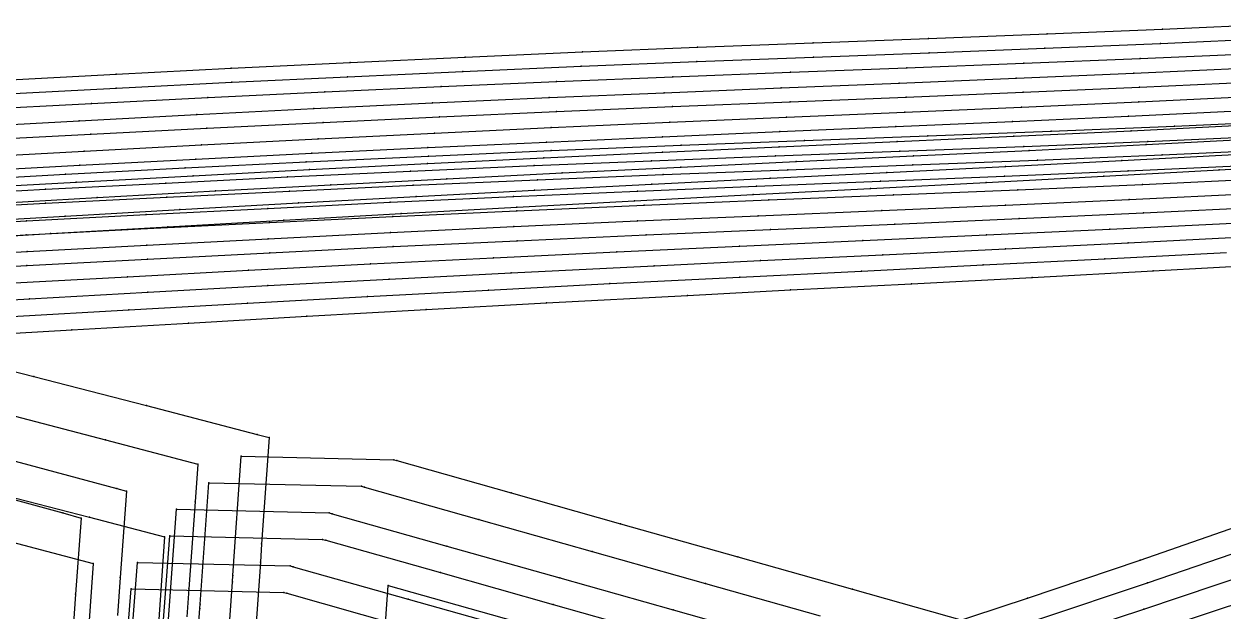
# Model space of a CAD drawing. Extents: x -2408 to 1029, y -526 to 2095.
# Drawn here: x -563.8 to -407.2, y 425.4 to 502.1 of the extents above; entities that cross this region are included whole.
import ezdxf

# ---------------------------------------------------------------- set-up
doc = ezdxf.new("R2010")
doc.units = 0

# ---------------------------------------------------------------- blocks, each defined once
blk = doc.blocks.new(' -30')
at = {"layer": '1'}
blk.add_lwpolyline([(-996.023324, 12.826319), (-980.999394, 13.717637), (-965.663827, 14.61269), (-950.544015, 15.479823), (-935.206577, 16.343182), (-920.105982, 17.176384), (-904.766612, 18.003775), (-889.287064, 18.818535), (-873.946031, 19.61452), (-858.840044, 20.398946), (-843.499775, 21.209493), (-828.4495, 22.031731), (-813.112931, 22.910487)], dxfattribs=at)
at = {"layer": '14'}
blk.add_lwpolyline([(-993.222401, 0.270974), (-978.229422, 1.158528), (-962.987189, 2.046197), (-947.543406, 2.929759), (-931.946003, 3.804981), (-916.242685, 4.667644), (-897.852015, 5.652574), (-884.398697, 6.356113), (-868.621156, 7.173227), (-852.843795, 7.995684), (-837.0681, 8.838081), (-821.295402, 9.715025)], dxfattribs=at)
at = {"layer": '3'}
for p in [(-828.4495, 22.031731), (-858.840044, 20.398946), (-843.499775, 21.209493), (-889.287064, 18.818535), (-873.946031, 19.61452), (-904.766612, 18.003775), (-935.206577, 16.343182), (-920.105982, 17.176384), (-965.663827, 14.61269), (-950.544015, 15.479823), (-980.999394, 13.717637), (-852.843795, 7.995684), (-837.0681, 8.838081), (-884.398697, 6.356113), (-868.621156, 7.173227), (-897.852015, 5.652574), (-931.946003, 3.804981), (-916.242685, 4.667644), (-962.987189, 2.046197), (-947.543406, 2.929759), (-978.229422, 1.158528)]:
    blk.add_point(p, dxfattribs=at)
blk = doc.blocks.new(' -31')
at = {"layer": '1'}
blk.add_lwpolyline([(-994.421841, 15.125327), (-979.087178, 16.015518), (-964.096363, 16.869138), (-948.623433, 17.732253), (-933.280246, 18.568444), (-917.805096, 19.390269), (-902.511805, 20.180359), (-887.034435, 20.959494), (-871.800651, 21.716283), (-856.32288, 22.487864), (-841.149318, 23.262263), (-825.674273, 24.08631)], dxfattribs=at)
at = {"layer": '14'}
blk.add_lwpolyline([(-986.057426, 2.891656), (-970.780793, 3.770144), (-955.286526, 4.643103), (-939.622287, 5.506135), (-923.835967, 6.354823), (-907.975192, 7.18477), (-891.024309, 8.045205), (-875.132846, 8.835067), (-859.241113, 9.625043), (-843.350631, 10.43139), (-827.463031, 11.270359)], dxfattribs=at)
at = {"layer": '3'}
for p in [(-856.32288, 22.487864), (-841.149318, 23.262263), (-887.034435, 20.959494), (-871.800651, 21.716283), (-917.805096, 19.390269), (-902.511805, 20.180359), (-948.623433, 17.732253), (-933.280246, 18.568444), (-979.087178, 16.015518), (-964.096363, 16.869138), (-859.241113, 9.625043), (-843.350631, 10.43139), (-891.024309, 8.045205), (-875.132846, 8.835067), (-923.835967, 6.354823), (-907.975192, 7.18477), (-939.622287, 5.506135), (-970.780793, 3.770144), (-955.286526, 4.643103)]:
    blk.add_point(p, dxfattribs=at)
blk = doc.blocks.new(' -32')
at = {"layer": '1'}
blk.add_lwpolyline([(-989.985983, 17.577232), (-974.929201, 18.42805), (-959.45837, 19.282104), (-944.399344, 20.092843), (-929.266918, 20.886145), (-914.205567, 21.652657), (-898.727986, 22.414029), (-883.664382, 23.134938), (-868.319484, 23.862668), (-853.255966, 24.585178), (-837.98626, 25.341618), (-822.925843, 26.126801)], dxfattribs=at)
at = {"layer": '14'}
blk.add_lwpolyline([(-998.972567, 4.339362), (-983.75547, 5.211206), (-968.288621, 6.077769), (-952.619872, 6.934457), (-936.796781, 7.776695), (-920.867203, 8.599889), (-902.211607, 9.530105), (-888.328943, 10.199019), (-872.323106, 10.958336), (-856.317384, 11.72208), (-840.313552, 12.508138), (-824.313384, 13.334394)], dxfattribs=at)
at = {"layer": '3'}
for p in [(-837.98626, 25.341618), (-868.319484, 23.862668), (-853.255966, 24.585178), (-898.727986, 22.414029), (-883.664382, 23.134938), (-929.266918, 20.886145), (-914.205567, 21.652657), (-959.45837, 19.282104), (-944.399344, 20.092843), (-974.929201, 18.42805), (-872.323106, 10.958336), (-856.317384, 11.72208), (-840.313552, 12.508138), (-902.211607, 9.530105), (-888.328943, 10.199019), (-920.867203, 8.599889), (-952.619872, 6.934457), (-936.796781, 7.776695), (-983.75547, 5.211206), (-968.288621, 6.077769)]:
    blk.add_point(p, dxfattribs=at)
blk = doc.blocks.new(' -33')
at = {"layer": '1'}
blk.add_lwpolyline([(-992.851136, 19.605462), (-977.655667, 20.448117), (-962.378839, 21.273721), (-947.180992, 22.072432), (-931.779804, 22.856026), (-916.57929, 23.602129), (-901.09277, 24.334801), (-885.889938, 25.03201), (-870.467076, 25.730405), (-855.264132, 26.425488), (-839.915285, 27.152162), (-824.715526, 27.914039)], dxfattribs=at)
at = {"layer": '14'}
blk.add_lwpolyline([(-986.520822, 7.239562), (-970.941483, 8.095285), (-955.159831, 8.93821), (-939.223461, 9.763571), (-923.180193, 10.566594), (-907.077622, 11.342517), (-891.073816, 12.083681), (-874.953148, 12.813767), (-858.832385, 13.546876), (-842.71355, 14.302547), (-826.598671, 15.100318)], dxfattribs=at)
at = {"layer": '3'}
for p in [(-839.915285, 27.152162), (-870.467076, 25.730405), (-855.264132, 26.425488), (-916.57929, 23.602129), (-901.09277, 24.334801), (-885.889938, 25.03201), (-947.180992, 22.072432), (-931.779804, 22.856026), (-977.655667, 20.448117), (-962.378839, 21.273721), (-842.71355, 14.302547), (-874.953148, 12.813767), (-858.832385, 13.546876), (-907.077622, 11.342517), (-891.073816, 12.083681), (-939.223461, 9.763571), (-923.180193, 10.566594), (-970.941483, 8.095285), (-955.159831, 8.93821)]:
    blk.add_point(p, dxfattribs=at)
blk = doc.blocks.new(' -34')
at = {"layer": '1'}
blk.add_lwpolyline([(-992.302211, 21.821958), (-977.184378, 22.639662), (-962.042918, 23.434851), (-946.865268, 24.207538), (-931.721191, 24.951114), (-916.239627, 25.679105), (-901.092699, 26.362402), (-885.785749, 27.030579), (-870.637486, 27.683523), (-855.402736, 28.3493), (-840.256066, 29.038188), (-825.104764, 29.772288)], dxfattribs=at)
at = {"layer": '14'}
blk.add_lwpolyline([(-999.611605, 8.698471), (-984.081227, 9.551048), (-968.316431, 10.391207), (-952.36486, 11.213999), (-936.274156, 12.014474), (-920.091959, 12.787686), (-903.24683, 13.556277), (-887.01248, 14.266178), (-870.776659, 14.965254), (-854.541482, 15.674685), (-838.309179, 16.415645), (-822.081941, 17.20931)], dxfattribs=at)
at = {"layer": '3'}
for p in [(-855.402736, 28.3493), (-840.256066, 29.038188), (-885.785749, 27.030579), (-870.637486, 27.683523), (-916.239627, 25.679105), (-901.092699, 26.362402), (-946.865268, 24.207538), (-931.721191, 24.951114), (-977.184378, 22.639662), (-962.042918, 23.434851), (-854.541482, 15.674685), (-838.309179, 16.415645), (-887.01248, 14.266178), (-870.776659, 14.965254), (-920.091959, 12.787686), (-903.24683, 13.556277), (-952.36486, 11.213999), (-936.274156, 12.014474), (-984.081227, 9.551048), (-968.316431, 10.391207)]:
    blk.add_point(p, dxfattribs=at)
blk = doc.blocks.new(' -35')
at = {"layer": '1'}
for points in [[(-991.843722, 23.665668), (-976.623719, 24.499686), (-961.287901, 25.314339), (-946.065137, 26.095991), (-930.879642, 26.845534), (-915.653807, 27.564757), (-900.149849, 28.264762), (-884.921417, 28.926582), (-869.491646, 29.586773), (-854.263099, 30.245948), (-838.920024, 30.938467), (-823.694953, 31.673938)], [(-42.381818, -16.581568), (-41.144147, -0.738535), (-21.192384, -1.195237), (-20.806429, -1.304221), (-6.275192, -5.407475)]]:
    blk.add_lwpolyline(points, dxfattribs=at)
at = {"layer": '14'}
blk.add_lwpolyline([(-999.436765, 10.519862), (-984.045124, 11.377264), (-968.410118, 12.221633), (-952.579384, 13.047829), (-936.600783, 13.850699), (-920.522136, 14.625094), (-904.391192, 15.365869), (-888.600371, 16.057306), (-872.455227, 16.747644), (-856.310227, 17.443511), (-840.167818, 18.167295), (-824.030335, 18.94139)], dxfattribs=at)
at = {"layer": '2'}
for p in [(-41.144147, -0.738535), (-21.192384, -1.195237)]:
    blk.add_point(p, dxfattribs=at)
at = {"layer": '3'}
for p in [(-854.263099, 30.245948), (-838.920024, 30.938467), (-900.149849, 28.264762), (-884.921417, 28.926582), (-869.491646, 29.586773), (-930.879642, 26.845534), (-915.653807, 27.564757), (-961.287901, 25.314339), (-946.065137, 26.095991), (-976.623719, 24.499686), (-856.310227, 17.443511), (-840.167818, 18.167295), (-888.600371, 16.057306), (-872.455227, 16.747644), (-920.522136, 14.625094), (-904.391192, 15.365869), (-952.579384, 13.047829), (-936.600783, 13.850699), (-984.045124, 11.377264), (-968.410118, 12.221633), (-20.806429, -1.304221)]:
    blk.add_point(p, dxfattribs=at)
at = {"layer": '4'}
blk.add_point((-20.806429, -1.304221), dxfattribs=at)
blk = doc.blocks.new(' -36')
at = {"layer": '1'}
for points in [[(-990.900814, 25.901619), (-975.755622, 26.709103), (-960.595979, 27.489451), (-945.386085, 28.243615), (-930.223439, 28.963117), (-914.952428, 29.650953), (-899.78665, 30.300871), (-884.445538, 30.932854), (-869.278321, 31.54862), (-854.024831, 32.178944), (-838.859382, 32.836911), (-823.702092, 33.546003)], [(-42.368159, -13.108987), (-41.15366, 2.776274), (-21.2111, 2.319504), (-20.817771, 2.208438), (-5.822601, -2.025819), (8.862349, -6.172478)]]:
    blk.add_lwpolyline(points, dxfattribs=at)
at = {"layer": '14'}
blk.add_lwpolyline([(-999.732822, 12.698583), (-984.184671, 13.545005), (-968.400697, 14.374727), (-952.428582, 15.182423), (-936.316231, 15.962758), (-920.111287, 16.710408), (-903.482609, 17.436119), (-887.223827, 18.109548), (-870.963124, 18.769112), (-854.703125, 19.438837), (-838.446343, 20.142751), (-822.195444, 20.904879)], dxfattribs=at)
at = {"layer": '2'}
for p in [(-41.15366, 2.776274), (-21.2111, 2.319504)]:
    blk.add_point(p, dxfattribs=at)
at = {"layer": '3'}
for p in [(-869.278321, 31.54862), (-854.024831, 32.178944), (-838.859382, 32.836911), (-899.78665, 30.300871), (-884.445538, 30.932854), (-945.386085, 28.243615), (-930.223439, 28.963117), (-914.952428, 29.650953), (-975.755622, 26.709103), (-960.595979, 27.489451), (-854.703125, 19.438837), (-838.446343, 20.142751), (-903.482609, 17.436119), (-887.223827, 18.109548), (-870.963124, 18.769112), (-936.316231, 15.962758), (-920.111287, 16.710408), (-968.400697, 14.374727), (-952.428582, 15.182423), (-984.184671, 13.545005), (-20.817771, 2.208438), (-5.822601, -2.025819)]:
    blk.add_point(p, dxfattribs=at)
at = {"layer": '4'}
blk.add_point((-20.817771, 2.208438), dxfattribs=at)
blk = doc.blocks.new(' -37')
at = {"layer": '1'}
for points in [[(-410.191594, 595.394919), (-395.898429, 600.152824)], [(-992.492097, 27.632547), (-977.250894, 28.460483), (-961.886137, 29.265319), (-946.641757, 30.032803), (-931.141849, 30.777437), (-915.893945, 31.472146), (-900.888486, 32.120227), (-885.637784, 32.748686), (-870.190481, 33.371573), (-854.939422, 33.993086), (-839.591104, 34.648185), (-824.343593, 35.35114)], [(-69.550435, 13.216191), (-55.157391, 9.284274), (-52.736483, 8.619892), (-53.476561, -1.329734), (-53.944831, -7.625204)], [(-42.331442, -9.328492), (-41.162224, 6.289848), (-21.22803, 5.833741), (-20.827963, 5.720772), (-5.85377, 1.492438), (8.863781, -2.663426), (23.666695, -6.843395)]]:
    blk.add_lwpolyline(points, dxfattribs=at)
at = {"layer": '14'}
blk.add_lwpolyline([(-999.562379, 14.518438), (-984.153024, 15.37064), (-968.498774, 16.205628), (-952.64753, 17.017874), (-936.647193, 17.801848), (-920.545628, 18.552025), (-904.390811, 19.262872), (-888.818666, 19.909773), (-872.648382, 20.561553), (-856.478172, 21.218032), (-840.310819, 21.904454), (-824.149105, 22.646062)], dxfattribs=at)
at = {"layer": '2'}
for p in [(-52.736483, 8.619892), (-41.162224, 6.289848), (-21.22803, 5.833741)]:
    blk.add_point(p, dxfattribs=at)
at = {"layer": '3'}
for p in [(-839.591104, 34.648185), (-870.190481, 33.371573), (-854.939422, 33.993086), (-915.893945, 31.472146), (-900.888486, 32.120227), (-885.637784, 32.748686), (-946.641757, 30.032803), (-931.141849, 30.777437), (-977.250894, 28.460483), (-961.886137, 29.265319), (-872.648382, 20.561553), (-856.478172, 21.218032), (-840.310819, 21.904454), (-904.390811, 19.262872), (-888.818666, 19.909773), (-936.647193, 17.801848), (-920.545628, 18.552025), (-968.498774, 16.205628), (-952.64753, 17.017874), (-984.153024, 15.37064), (-55.157391, 9.284274), (-20.827963, 5.720772), (-5.85377, 1.492438), (-53.476561, -1.329734), (8.863781, -2.663426)]:
    blk.add_point(p, dxfattribs=at)
at = {"layer": '4'}
blk.add_point((-20.827963, 5.720772), dxfattribs=at)
blk = doc.blocks.new(' -38')
at = {"layer": '1'}
for points in [[(-425.018829, 593.811516), (-410.622658, 598.538997), (-396.265102, 603.38172)], [(-990.879768, 29.904648), (-975.63738, 30.707629), (-960.466797, 31.474904), (-945.186374, 32.214768), (-930.012502, 32.912398), (-914.945218, 33.563884), (-899.767879, 34.182437), (-884.396283, 34.779537), (-869.217366, 35.358234), (-853.944644, 35.95182), (-838.767514, 36.575588), (-823.604689, 37.255255)], [(-63.354442, 16.388885), (-48.96452, 12.521538), (-47.675128, 12.173119), (-48.494272, 0.917298), (-48.857384, -4.072174)], [(-42.309999, -5.743686), (-41.169786, 9.803658), (-21.242104, 9.347171), (-20.83708, 9.232803), (-5.881207, 5.009642), (8.865567, 0.845526), (23.66431, -3.333265), (38.611173, -7.553882)]]:
    blk.add_lwpolyline(points, dxfattribs=at)
at = {"layer": '14'}
blk.add_lwpolyline([(-997.281769, 16.838816), (-981.672421, 17.676144), (-965.833839, 18.491552), (-949.813748, 19.27934), (-933.660167, 20.033792), (-917.420856, 20.749203), (-901.010454, 21.425357), (-884.725897, 22.058017), (-868.439471, 22.678174), (-852.154187, 23.312704), (-835.873055, 23.988483), (-819.599087, 24.732388)], dxfattribs=at)
at = {"layer": '2'}
for p in [(-47.675128, 12.173119), (-41.169786, 9.803658), (-21.242104, 9.347171)]:
    blk.add_point(p, dxfattribs=at)
at = {"layer": '3'}
for p in [(-410.622658, 598.538997), (-838.767514, 36.575588), (-884.396283, 34.779537), (-869.217366, 35.358234), (-853.944644, 35.95182), (-930.012502, 32.912398), (-914.945218, 33.563884), (-899.767879, 34.182437), (-960.466797, 31.474904), (-945.186374, 32.214768), (-975.63738, 30.707629), (-835.873055, 23.988483), (-884.725897, 22.058017), (-868.439471, 22.678174), (-852.154187, 23.312704), (-917.420856, 20.749203), (-901.010454, 21.425357), (-949.813748, 19.27934), (-933.660167, 20.033792), (-981.672421, 17.676144), (-965.833839, 18.491552), (-48.96452, 12.521538), (-20.83708, 9.232803), (-5.881207, 5.009642), (-48.494272, 0.917298), (8.865567, 0.845526), (23.66431, -3.333265)]:
    blk.add_point(p, dxfattribs=at)
at = {"layer": '4'}
blk.add_point((-20.83708, 9.232803), dxfattribs=at)
blk = doc.blocks.new(' -39')
at = {"layer": '1'}
for points in [[(-424.467741, 597.21107), (-410.162542, 601.980362), (-395.895473, 606.861773)], [(-987.469023, 31.908482), (-972.426874, 32.706807), (-957.348397, 33.473774), (-942.248849, 34.207305), (-927.166897, 34.900925), (-911.706027, 35.56711), (-896.620456, 36.177591), (-881.396374, 36.763393), (-866.309244, 37.333801), (-851.182551, 37.918832), (-836.097355, 38.538959), (-821.085808, 39.215891)], [(-69.318028, 22.777603), (-54.682206, 18.927006), (-42.612743, 15.729266), (-42.963212, 10.809451), (-43.770657, -0.525268), (-44.031647, -4.189034)], [(-43.400029, -17.617933), (-42.355666, -3.08846), (-42.316668, -2.545855), (-41.176596, 13.315198), (-21.257002, 12.860835), (-20.845187, 12.744548), (-5.908916, 8.526923), (8.869006, 4.354011), (23.664394, 0.176167), (38.615382, -4.045614)]]:
    blk.add_lwpolyline(points, dxfattribs=at)
at = {"layer": '14'}
for points in [[(-997.139406, 18.658261), (-981.667468, 19.502261), (-965.957125, 20.323897), (-950.056397, 21.117259), (-934.013301, 21.876438), (-917.875856, 22.595524), (-902.536653, 23.234737), (-886.342965, 23.866598), (-870.146549, 24.478843), (-853.950619, 25.099564), (-837.758392, 25.756856), (-821.573048, 26.478813)], [(-67.642121, 5.797392), (-56.266918, 2.786539), (-56.267056, 2.784563), (-57.281533, -11.456452)]]:
    blk.add_lwpolyline(points, dxfattribs=at)
at = {"layer": '2'}
for p in [(-42.612743, 15.729266), (-41.176596, 13.315198), (-21.257002, 12.860835), (-56.266918, 2.786539)]:
    blk.add_point(p, dxfattribs=at)
at = {"layer": '3'}
for p in [(-410.162542, 601.980362), (-851.182551, 37.918832), (-836.097355, 38.538959), (-896.620456, 36.177591), (-881.396374, 36.763393), (-866.309244, 37.333801), (-927.166897, 34.900925), (-911.706027, 35.56711), (-957.348397, 33.473774), (-942.248849, 34.207305), (-972.426874, 32.706807), (-853.950619, 25.099564), (-837.758392, 25.756856), (-886.342965, 23.866598), (-870.146549, 24.478843), (-917.875856, 22.595524), (-902.536653, 23.234737), (-950.056397, 21.117259), (-934.013301, 21.876438), (-981.667468, 19.502261), (-965.957125, 20.323897), (-54.682206, 18.927006), (-20.845187, 12.744548), (-42.963212, 10.809451), (-5.908916, 8.526923), (8.869006, 4.354011), (-56.267056, 2.784563), (23.664394, 0.176167), (-43.770657, -0.525268), (-42.355666, -3.08846), (-42.316668, -2.545855)]:
    blk.add_point(p, dxfattribs=at)
at = {"layer": '4'}
for p in [(-20.845187, 12.744548), (-56.267056, 2.784563), (-43.770657, -0.525268), (-42.355666, -3.08846)]:
    blk.add_point(p, dxfattribs=at)
blk = doc.blocks.new(' -40')
at = {"layer": '1'}
for points in [[(-440.339127, 595.200312), (-425.797233, 599.986683), (-411.112269, 604.942823), (-396.46833, 610.018096)], [(-987.915032, 33.699132), (-972.441015, 34.535306), (-957.395768, 35.312603), (-941.900771, 36.074939), (-926.851707, 36.775409), (-911.572266, 37.440956), (-896.519306, 38.05247), (-881.442024, 38.632949), (-866.387281, 39.197654), (-850.894074, 39.7898), (-835.841152, 40.401845), (-820.470008, 41.089372)], [(-82.862198, 30.987694), (-68.278809, 27.254585), (-53.550039, 23.443125), (-39.087748, 19.672215), (-37.550683, 19.269962), (-38.517707, 5.407932), (-38.684304, 3.019825), (-39.580082, -9.820903)], [(-43.343577, -13.83521), (-42.339063, 0.417339), (-42.28069, 1.245523), (-41.18237, 16.828992), (-21.270697, 16.374158), (-20.852349, 16.256027), (-5.935026, 12.043752), (8.324788, 8.017141), (23.664685, 3.685542), (38.619769, -0.537396), (53.256576, -4.670461)]]:
    blk.add_lwpolyline(points, dxfattribs=at)
at = {"layer": '14'}
for points in [[(-994.421603, 20.616636), (-979.044187, 21.464525), (-963.427207, 22.288689), (-947.618835, 23.083016), (-931.667167, 23.841398), (-915.620567, 24.557715), (-898.667251, 25.260128), (-882.56296, 25.88158), (-866.456159, 26.485525), (-850.35024, 27.101273), (-834.248592, 27.758136), (-818.15472, 28.485419)], [(-75.862324, 12.689717), (-61.007754, 8.858241), (-51.186919, 6.291739), (-51.187057, 6.289762), (-52.201534, -8.252473)], [(-23.566527, -22.254052), (-22.001398, -0.047241), (-22.001455, -0.047224), (-22.001398, -0.047241), (-5.482221, -4.711839)]]:
    blk.add_lwpolyline(points, dxfattribs=at)
at = {"layer": '2'}
for p in [(-37.550683, 19.269962), (-41.18237, 16.828992), (-21.270697, 16.374158), (-51.186919, 6.291739), (-22.001455, -0.047224)]:
    blk.add_point(p, dxfattribs=at)
at = {"layer": '3'}
for p in [(-411.112269, 604.942823), (-425.797233, 599.986683), (-866.387281, 39.197654), (-850.894074, 39.7898), (-835.841152, 40.401845), (-896.519306, 38.05247), (-881.442024, 38.632949), (-941.900771, 36.074939), (-926.851707, 36.775409), (-911.572266, 37.440956), (-972.441015, 34.535306), (-957.395768, 35.312603), (-850.35024, 27.101273), (-834.248592, 27.758136), (-68.278809, 27.254585), (-898.667251, 25.260128), (-882.56296, 25.88158), (-866.456159, 26.485525), (-931.667167, 23.841398), (-915.620567, 24.557715), (-963.427207, 22.288689), (-947.618835, 23.083016), (-53.550039, 23.443125), (-979.044187, 21.464525), (-39.087748, 19.672215), (-20.852349, 16.256027), (-5.935026, 12.043752), (-61.007754, 8.858241), (8.324788, 8.017141), (-51.187057, 6.289762), (-38.517707, 5.407932), (23.664685, 3.685542), (-38.684304, 3.019825), (-42.339063, 0.417339), (-42.28069, 1.245523), (-22.001398, -0.047241), (-22.001398, -0.047241), (38.619769, -0.537396)]:
    blk.add_point(p, dxfattribs=at)
at = {"layer": '4'}
for p in [(-20.852349, 16.256027), (-51.187057, 6.289762), (-38.684304, 3.019825), (-42.339063, 0.417339), (-22.001398, -0.047241), (-22.001398, -0.047241)]:
    blk.add_point(p, dxfattribs=at)

msp = doc.modelspace()

# ---------------------------------------------------------------- block references
at = {"layer": '1'}
for name, p in [(' -32', (420.69429, 460.98861)), (' -30', (420.69429, 460.98861)), (' -34', (420.69429, 460.98861)), (' -36', (420.69429, 460.98861)), (' -38', (420.69429, 460.98861)), (' -33', (420.69429, 460.98861)), (' -35', (420.69429, 460.98861)), (' -37', (420.69429, 460.98861)), (' -39', (420.69429, 460.98861)), (' -40', (420.69429, 460.98861)), (' -31', (420.69429, 460.98861)), (' -36', (-507.788996, 429.001375)), (' -35', (-508.640982, 429.051384)), (' -37', (-503.551747, 428.953571)), (' -38', (-502.699294, 428.903101)), (' -39', (-498.461818, 428.854057)), (' -40', (-494.224148, 428.804325)), (' -38', (-6.951881, -172.870051)), (' -39', (-6.957418, -172.869929)), (' -37', (-6.946326, -172.869989)), (' -40', (-6.962963, -172.869906))]:
    msp.add_blockref(name, p, dxfattribs=at)

doc.saveas('drawing.dxf')
